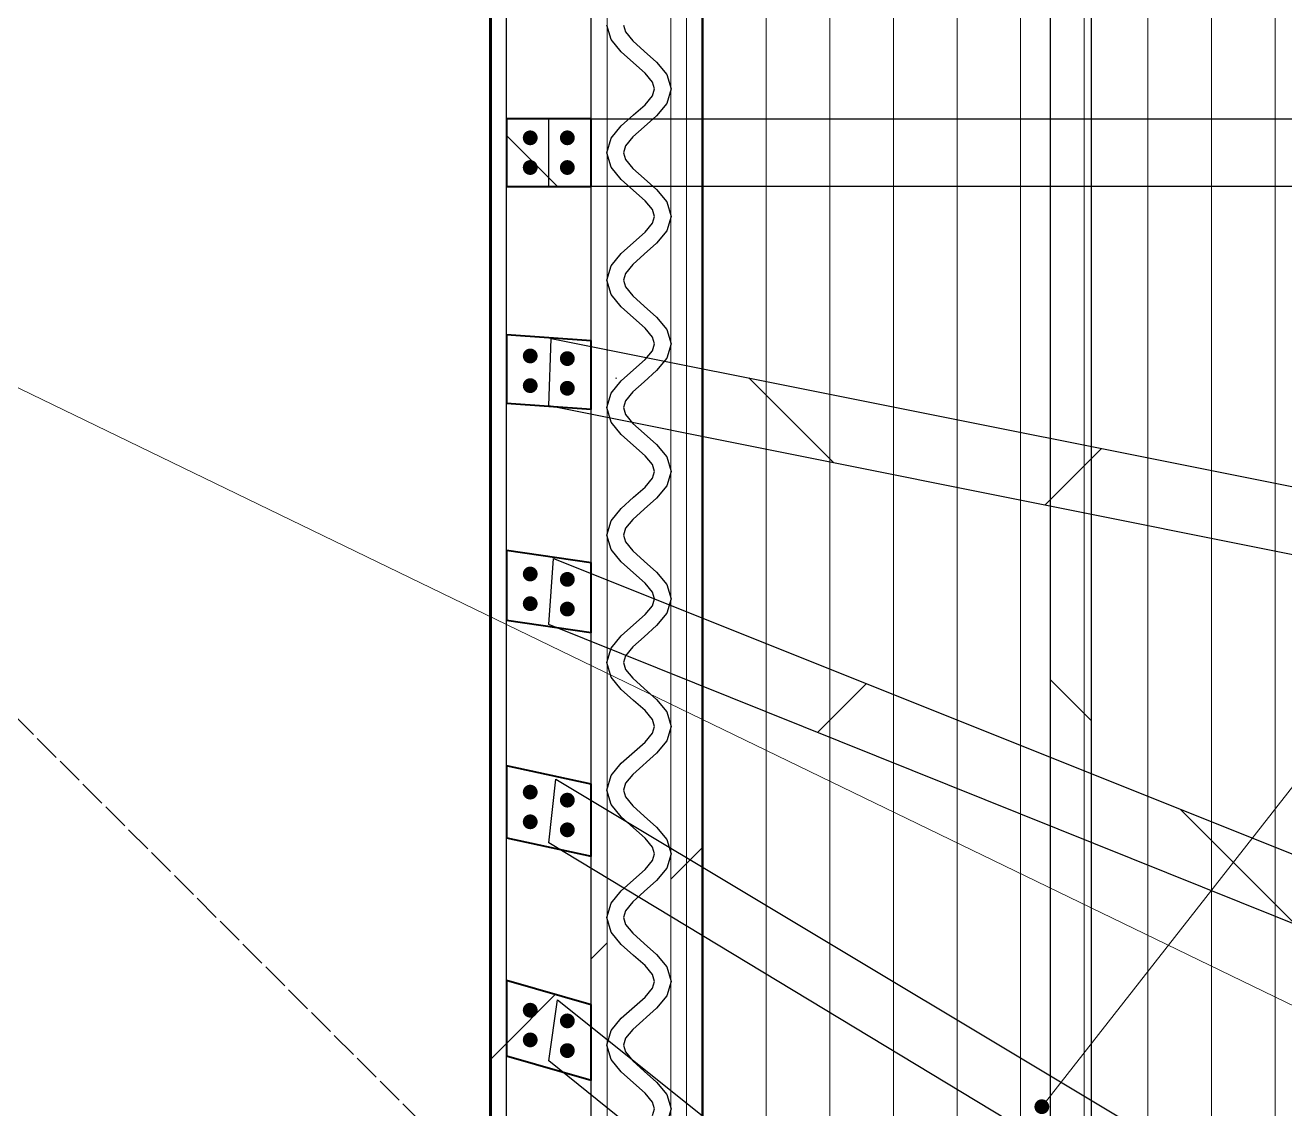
# Model space of a CAD drawing. Header units: millimetres. Extents: x 0 to 157872, y -2 to 14466.
# Drawn here: x 94720 to 97690, y 4478 to 7034 of the extents above; entities that cross this region are included whole.
import ezdxf

# ---------------------------------------------------------------- set-up
doc = ezdxf.new("R2010")
doc.units = ezdxf.units.MM
doc.linetypes.add('DASHED', pattern=[1.524, 1.27, -0.254])
for name, color, linetype, lineweight in [('ANNOTATION', 4, 'CONTINUOUS', 18), ('HATCH-CAST', 7, 'CONTINUOUS', 9), ('HATCH-INSULATION', 7, 'Continuous', 9), ('HATCH-PRINTED', 7, 'CONTINUOUS', 9), ('HIDDEN-AXIS', 8, 'DASHED', 18), ('LINES', 7, 'CONTINUOUS', 25), ('OUTLINE-CUT', 7, 'CONTINUOUS', 50), ('OUTLINE-FINE', 7, 'CONTINUOUS', 25), ('PRINTED-BEAD', 7, 'CONTINUOUS', 25)]:
    doc.layers.add(name, color=color, linetype=linetype, lineweight=lineweight)
pattern_1 = [(45, (0, 0), (-1425.35, 1425.35), []), (135, (0, 0), (-1425.35, -1425.35), [])]
pattern_2 = [(45, (0, 0), (-1425.35, 1425.35), [])]
pattern_3 = [(0, (0, 0), (442.913, 885.827), [0, -885.827])]

msp = doc.modelspace()

# ---------------------------------------------------------------- hatches: boundary and pattern name
at = {"layer": 'ANNOTATION', "ltscale": 50}
h = msp.add_hatch(color=7, dxfattribs=at)
h.dxf.hatch_style = 1
edge = h.paths.add_edge_path()
edge.add_arc((97116.9, 4483.1), 17.5, 0, 360)
at = {"layer": 'HATCH-CAST', "ltscale": 50}
h = msp.add_hatch(dxfattribs=at)
h.set_pattern_fill('ANSI37', scale=25.19685)
h.set_pattern_definition(pattern_1)
h.paths.add_polyline_path([(88229.4, 1595.6), (88229.4, 11870.6), (98504.4, 11870.6), (98504.4, 1595.6)])
h.paths.add_polyline_path([(88454.4, 11552.3), (88454.4, 10663.1), (88433.6, 10591), (88454.4, 10574.4), (88454.4, 9680.6), (88438.1, 9605.3), (88454.4, 9595.6), (88454.4, 8698.1), (88443.2, 8620.3), (88454.4, 8615.8), (88454.4, 7715.6), (88448.7, 7636.2), (88454.4, 7635), (88454.4, 6813.1), (88454.4, 6653.1), (88454.4, 5831.2), (88448.7, 5830), (88454.4, 5750.6), (88454.4, 4850.4), (88443.2, 4845.9), (88454.4, 4768.1), (88454.4, 3870.6), (88438.1, 3860.9), (88454.4, 3785.6), (88454.4, 2891.8), (88433.6, 2875.2), (88454.4, 2803.1), (88454.4, 1913.9), (88429.7, 1889.2), (88429.8, 1888.8), (88385.8, 1845.3), (88454.4, 1820.6), (88479.1, 1752), (88522.6, 1796), (88523, 1795.9), (88547.7, 1820.6), (89436.9, 1820.6), (89509, 1799.8), (89525.6, 1820.6), (90419.4, 1820.6), (90494.7, 1804.3), (90504.4, 1820.6), (91401.9, 1820.6), (91479.7, 1809.4), (91484.2, 1820.6), (92384.4, 1820.6), (92463.8, 1814.9), (92465, 1820.6), (93286.9, 1820.6), (93446.9, 1820.6), (94268.8, 1820.6), (94270, 1814.9), (94349.4, 1820.6), (95249.6, 1820.6), (95254.1, 1809.4), (95331.9, 1820.6), (96229.4, 1820.6), (96239.1, 1804.3), (96314.4, 1820.6), (97208.2, 1820.6), (97224.8, 1799.8), (97296.9, 1820.6), (98186.1, 1820.6), (98210.8, 1795.9), (98211.1, 1796), (98254.7, 1752), (98279.4, 1820.6), (98348, 1845.3), (98304, 1888.8), (98304.1, 1889.2), (98279.4, 1913.9), (98279.4, 2803.1), (98300.2, 2875.2), (98279.4, 2891.8), (98279.4, 3785.6), (98295.6, 3860.9), (98279.4, 3870.6), (98279.4, 4768.1), (98290.6, 4845.9), (98279.4, 4850.4), (98279.4, 5750.6), (98285.1, 5830), (98279.4, 5831.2), (98279.4, 6653.1), (98279.4, 6813.1), (98279.4, 7635), (98285.1, 7636.2), (98279.4, 7715.6), (98279.4, 8615.8), (98290.6, 8620.3), (98279.4, 8698.1), (98279.4, 9595.6), (98295.6, 9605.3), (98279.4, 9680.6), (98279.4, 10574.4), (98300.2, 10591), (98279.4, 10663.1), (98279.4, 11552.3), (98304.1, 11577), (98304, 11577.3), (98348, 11620.9), (98279.4, 11645.6), (98254.7, 11714.2), (98211.1, 11670.2), (98210.8, 11670.3), (98186.1, 11645.6), (97296.9, 11645.6), (97224.8, 11666.4), (97208.2, 11645.6), (96314.4, 11645.6), (96239.1, 11661.9), (96229.4, 11645.6), (95331.9, 11645.6), (95254.1, 11656.8), (95249.6, 11645.6), (94349.4, 11645.6), (94270, 11651.3), (94268.8, 11645.6), (93446.9, 11645.6), (93286.9, 11645.6), (92465, 11645.6), (92463.8, 11651.3), (92384.4, 11645.6), (91484.2, 11645.6), (91479.7, 11656.8), (91401.9, 11645.6), (90504.4, 11645.6), (90494.7, 11661.9), (90419.4, 11645.6), (89525.6, 11645.6), (89509, 11666.4), (89436.9, 11645.6), (88547.7, 11645.6), (88523, 11670.3), (88522.6, 11670.2), (88479.1, 11714.2), (88454.4, 11645.6), (88385.8, 11620.9), (88429.8, 11577.3), (88429.7, 11577)])
h = msp.add_hatch(dxfattribs=at)
h.set_pattern_fill('ANSI37', scale=25.19685)
h.set_pattern_definition(pattern_1)
h.paths.add_polyline_path([(97137.6, 6813.1), (97137.6, 7406.7), (97233.6, 7425.9), (97233.6, 6813.1)])
h = msp.add_hatch(dxfattribs=at)
h.set_pattern_fill('ANSI37', scale=25.19685)
h.set_pattern_definition(pattern_1)
h.paths.add_polyline_path([(96054.4, 6813.1), (96054.4, 6653.1), (95854.4, 6653.1), (95854.4, 6813.1)])
h = msp.add_hatch(dxfattribs=at)
h.set_pattern_fill('ANSI37', scale=25.19685)
h.set_pattern_definition(pattern_1)
h.paths.add_polyline_path([(98279.4, 6653.1), (96316.9, 6653.1), (96316.9, 6813.1), (98279.4, 6813.1)])
h = msp.add_hatch(dxfattribs=at)
h.set_pattern_fill('ANSI37', scale=25.19685)
h.set_pattern_definition(pattern_1)
h.paths.add_polyline_path([(97137.6, 6059.5), (97137.6, 6653.1), (97233.6, 6653.1), (97233.6, 6040.3)])
h = msp.add_hatch(dxfattribs=at)
h.set_pattern_fill('ANSI37', scale=25.19685)
h.set_pattern_definition(pattern_1)
h.paths.add_polyline_path([(96054.4, 6127.8), (95854.4, 6142.2), (95854.4, 6303.4), (96054.4, 6289)])
h = msp.add_hatch(dxfattribs=at)
h.set_pattern_fill('ANSI37', scale=25.19685)
h.set_pattern_definition(pattern_1)
h.paths.add_polyline_path([(98273.7, 5671.2), (96316.9, 6063.5), (96316.9, 6223.7), (98285.1, 5830)])
h = msp.add_hatch(dxfattribs=at)
h.set_pattern_fill('ANSI37', scale=25.19685)
h.set_pattern_definition(pattern_1)
h.paths.add_polyline_path([(97137.6, 5307.1), (97137.6, 5898.9), (97233.6, 5879.7), (97233.6, 5268.7)])
h = msp.add_hatch(dxfattribs=at)
h.set_pattern_fill('ANSI37', scale=25.19685)
h.set_pattern_definition(pattern_1)
h.paths.add_polyline_path([(95854.4, 5630.2), (95854.4, 5794.8), (96054.4, 5766), (96054.4, 5601.4)])
h = msp.add_hatch(dxfattribs=at)
h.set_pattern_fill('ANSI37', scale=25.19685)
h.set_pattern_definition(pattern_1)
h.paths.add_polyline_path([(98268.2, 4690.3), (96316.9, 5474.6), (96316.9, 5635.4), (98290.6, 4845.9)])
h = msp.add_hatch(dxfattribs=at)
h.set_pattern_fill('ANSI37', scale=25.19685)
h.set_pattern_definition(pattern_1)
h.paths.add_polyline_path([(95854.4, 5287.2), (96054.4, 5244), (96054.4, 5074), (95854.4, 5117.2)])
h = msp.add_hatch(dxfattribs=at)
h.set_pattern_fill('ANSI37', scale=25.19685)
h.set_pattern_definition(pattern_1)
h.paths.add_polyline_path([(97137.6, 4555.7), (97137.6, 5144.7), (97233.6, 5106.1), (97233.6, 4498.1)])
h = msp.add_hatch(dxfattribs=at)
h.set_pattern_fill('ANSI37', scale=25.19685)
h.set_pattern_definition(pattern_1)
h.paths.add_polyline_path([(98263.1, 3710.3), (96316.9, 4886.3), (96316.9, 5048.1), (98295.6, 3860.9)])
h = msp.add_hatch(dxfattribs=at)
h.set_pattern_fill('ANSI37', scale=25.19685)
h.set_pattern_definition(pattern_1)
h.paths.add_polyline_path([(96054.4, 4723), (96054.4, 4545.6), (95854.4, 4603.2), (95854.4, 4780.6)])
at = {"layer": 'HATCH-INSULATION', "ltscale": 50}
h = msp.add_hatch(dxfattribs=at)
h.set_pattern_fill('DOTS', scale=23.622047)
h.set_pattern_definition(pattern_3)
h.paths.add_polyline_path([(96232.5, 6917.5), (96208.6, 6946.6), (96179.4, 6972.6), (96152.3, 6996.7), (96135, 7017.7), (96130.2, 7033.8), (96135, 7049.8), (96152.3, 7070.8), (96179.4, 7094.9), (96208.6, 7120.9), (96232.5, 7150), (96241.9, 7181.3), (96241.9, 6886.2)])
h = msp.add_hatch(dxfattribs=at)
h.set_pattern_fill('DOTS', scale=23.622047)
h.set_pattern_definition(pattern_3)
h.paths.add_polyline_path([(96101.3, 6999.7), (96125.2, 6970.6), (96154.4, 6944.6), (96181.5, 6920.5), (96198.7, 6899.5), (96203.6, 6883.4), (96198.7, 6867.4), (96181.5, 6846.3), (96154.4, 6822.3), (96125.2, 6796.2), (96101.3, 6767.1), (96091.9, 6735.9), (96091.9, 7031)])
h = msp.add_hatch(dxfattribs=at)
h.set_pattern_fill('DOTS', scale=23.622047)
h.set_pattern_definition(pattern_3)
h.paths.add_polyline_path([(96232.5, 6616.8), (96208.6, 6645.9), (96179.4, 6671.9), (96152.3, 6696), (96135, 6717), (96130.2, 6733.1), (96135, 6749.1), (96152.3, 6770.2), (96179.4, 6794.3), (96208.6, 6820.3), (96232.5, 6849.4), (96241.9, 6880.7), (96241.9, 6585.5)])
h = msp.add_hatch(dxfattribs=at)
h.set_pattern_fill('DOTS', scale=23.622047)
h.set_pattern_definition(pattern_3)
h.paths.add_polyline_path([(96101.3, 6699), (96125.2, 6670), (96154.4, 6643.9), (96181.5, 6619.8), (96198.7, 6598.8), (96203.6, 6582.8), (96198.7, 6566.7), (96181.5, 6545.7), (96154.4, 6521.6), (96125.2, 6495.6), (96101.3, 6466.5), (96091.9, 6435.2), (96091.9, 6730.3)])
h = msp.add_hatch(dxfattribs=at)
h.set_pattern_fill('DOTS', scale=23.622047)
h.set_pattern_definition(pattern_3)
h.paths.add_polyline_path([(96232.5, 6316.2), (96208.6, 6345.2), (96179.4, 6371.3), (96152.3, 6395.4), (96135, 6416.4), (96130.2, 6432.4), (96135, 6448.5), (96152.3, 6469.5), (96179.4, 6493.6), (96208.6, 6519.6), (96232.5, 6548.7), (96241.9, 6580), (96241.9, 6284.9)])
h = msp.add_hatch(dxfattribs=at)
h.set_pattern_fill('DOTS', scale=23.622047)
h.set_pattern_definition(pattern_3)
h.paths.add_polyline_path([(96101.3, 6398.4), (96125.2, 6369.3), (96154.4, 6343.3), (96181.5, 6319.2), (96198.7, 6298.2), (96203.6, 6282.1), (96198.7, 6266.1), (96181.5, 6245), (96154.4, 6220.9), (96125.2, 6194.9), (96101.3, 6165.8), (96091.9, 6134.5), (96091.9, 6429.7)])
h = msp.add_hatch(dxfattribs=at)
h.set_pattern_fill('DOTS', scale=23.622047)
h.set_pattern_definition(pattern_3)
h.paths.add_polyline_path([(96232.5, 6015.5), (96208.6, 6044.6), (96179.4, 6070.6), (96152.3, 6094.7), (96135, 6115.7), (96130.2, 6131.8), (96135, 6147.8), (96152.3, 6168.9), (96179.4, 6192.9), (96208.6, 6219), (96232.5, 6248.1), (96241.9, 6279.3), (96241.9, 5984.2)])
h = msp.add_hatch(dxfattribs=at)
h.set_pattern_fill('DOTS', scale=23.622047)
h.set_pattern_definition(pattern_3)
h.paths.add_polyline_path([(96101.3, 6097.7), (96125.2, 6068.6), (96154.4, 6042.6), (96181.5, 6018.5), (96198.7, 5997.5), (96203.6, 5981.4), (96198.7, 5965.4), (96181.5, 5944.4), (96154.4, 5920.3), (96125.2, 5894.3), (96101.3, 5865.2), (96091.9, 5833.9), (96091.9, 6129)])
h = msp.add_hatch(dxfattribs=at)
h.set_pattern_fill('DOTS', scale=23.622047)
h.set_pattern_definition(pattern_3)
h.paths.add_polyline_path([(96232.5, 5714.8), (96208.6, 5743.9), (96179.4, 5770), (96152.3, 5794), (96135, 5815.1), (96130.2, 5831.1), (96135, 5847.2), (96152.3, 5868.2), (96179.4, 5892.3), (96208.6, 5918.3), (96232.5, 5947.4), (96241.9, 5978.7), (96241.9, 5683.5)])
h = msp.add_hatch(dxfattribs=at)
h.set_pattern_fill('DOTS', scale=23.622047)
h.set_pattern_definition(pattern_3)
h.paths.add_polyline_path([(96101.3, 5797.1), (96125.2, 5768), (96154.4, 5742), (96181.5, 5717.9), (96198.7, 5696.8), (96203.6, 5680.8), (96198.7, 5664.7), (96181.5, 5643.7), (96154.4, 5619.6), (96125.2, 5593.6), (96101.3, 5564.5), (96091.9, 5533.2), (96091.9, 5828.4)])
h = msp.add_hatch(dxfattribs=at)
h.set_pattern_fill('DOTS', scale=23.622047)
h.set_pattern_definition(pattern_3)
h.paths.add_polyline_path([(96232.5, 5414.2), (96208.6, 5443.3), (96179.4, 5469.3), (96152.3, 5493.4), (96135, 5514.4), (96130.2, 5530.5), (96135, 5546.5), (96152.3, 5567.5), (96179.4, 5591.6), (96208.6, 5617.7), (96232.5, 5646.7), (96241.9, 5678), (96241.9, 5382.9)])
h = msp.add_hatch(dxfattribs=at)
h.set_pattern_fill('DOTS', scale=23.622047)
h.set_pattern_definition(pattern_3)
h.paths.add_polyline_path([(96181.5, 5417.2), (96198.7, 5396.2), (96203.6, 5380.1), (96198.7, 5364.1), (96181.5, 5343.1), (96125.2, 5292.9), (96101.3, 5263.9), (96091.9, 5232.6), (96091.9, 5527.7), (96101.3, 5496.4), (96125.2, 5467.3), (96154.4, 5441.3)])
h = msp.add_hatch(dxfattribs=at)
h.set_pattern_fill('DOTS', scale=23.622047)
h.set_pattern_definition(pattern_3)
h.paths.add_polyline_path([(96152.3, 5192.7), (96135, 5213.7), (96130.2, 5229.8), (96135, 5245.9), (96152.3, 5266.9), (96208.6, 5317), (96232.5, 5346.1), (96241.9, 5377.4), (96241.9, 5082.2), (96232.5, 5113.5), (96208.6, 5142.6), (96179.4, 5168.6)])
h = msp.add_hatch(dxfattribs=at)
h.set_pattern_fill('DOTS', scale=23.622047)
h.set_pattern_definition(pattern_3)
h.paths.add_polyline_path([(96101.3, 5195.7), (96125.2, 5166.7), (96154.4, 5140.6), (96181.5, 5116.6), (96198.7, 5095.5), (96203.6, 5079.5), (96198.7, 5063.4), (96181.5, 5042.4), (96154.4, 5018.3), (96125.2, 4992.3), (96101.3, 4963.2), (96091.9, 4931.9), (96091.9, 5227)])
h = msp.add_hatch(dxfattribs=at)
h.set_pattern_fill('DOTS', scale=23.622047)
h.set_pattern_definition(pattern_3)
h.paths.add_polyline_path([(96232.5, 4812.9), (96208.6, 4842), (96179.4, 4868), (96152.3, 4892.1), (96135, 4913.1), (96130.2, 4929.1), (96135, 4945.2), (96152.3, 4966.2), (96179.4, 4990.3), (96208.6, 5016.3), (96232.5, 5045.4), (96241.9, 5076.7), (96241.9, 4781.6)])
h = msp.add_hatch(dxfattribs=at)
h.set_pattern_fill('DOTS', scale=23.622047)
h.set_pattern_definition(pattern_3)
h.paths.add_polyline_path([(96181.5, 4815.9), (96198.7, 4794.9), (96203.6, 4778.8), (96198.7, 4762.8), (96181.5, 4741.7), (96125.2, 4691.6), (96101.3, 4662.5), (96091.9, 4631.2), (96091.9, 4926.4), (96101.3, 4895.1), (96125.2, 4866), (96154.4, 4840)])
h = msp.add_hatch(dxfattribs=at)
h.set_pattern_fill('DOTS', scale=23.622047)
h.set_pattern_definition(pattern_3)
h.paths.add_polyline_path([(96152.3, 4591.4), (96135, 4612.4), (96130.2, 4628.5), (96135, 4644.5), (96152.3, 4665.6), (96208.6, 4715.7), (96232.5, 4744.8), (96241.9, 4776.1), (96241.9, 4480.9), (96232.5, 4512.2), (96208.6, 4541.3), (96179.4, 4567.3)])
h = msp.add_hatch(dxfattribs=at)
h.set_pattern_fill('DOTS', scale=23.622047)
h.set_pattern_definition(pattern_3)
h.paths.add_polyline_path([(96101.3, 4594.4), (96125.2, 4565.3), (96154.4, 4539.3), (96181.5, 4515.2), (96198.7, 4494.2), (96203.6, 4478.2), (96198.7, 4462.1), (96181.5, 4441.1), (96154.4, 4417), (96125.2, 4391), (96101.3, 4361.9), (96091.9, 4330.6), (96091.9, 4625.7)])
at = {"layer": 'HATCH-PRINTED', "ltscale": 50}
h = msp.add_hatch(dxfattribs=at)
h.set_pattern_fill('ANSI31', scale=25.19685)
h.set_pattern_definition(pattern_2)
h.paths.add_polyline_path([(96316.9, 9683.1), (96316.9, 3783.1), (90416.9, 3783.1), (90416.9, 9683.1)])
h.paths.add_polyline_path([(96242.7, 8086.1), (96241.9, 8088.8), (96241.9, 8384), (96242.7, 8386.7), (96241.9, 8389.5), (96241.9, 8684.6), (96242.7, 8687.4), (96241.9, 8690.1), (96241.9, 8985.3), (96242.7, 8988), (96241.9, 8990.8), (96241.9, 9285.9), (96242.7, 9288.7), (96241.9, 9291.4), (96241.9, 9586.6), (96251.1, 9617.3), (96220.4, 9608.1), (95925.2, 9608.1), (95922.5, 9608.9), (95919.7, 9608.1), (95624.6, 9608.1), (95621.8, 9608.9), (95619.1, 9608.1), (95323.9, 9608.1), (95321.2, 9608.9), (95318.4, 9608.1), (95023.3, 9608.1), (95020.5, 9608.9), (95017.7, 9608.1), (94722.6, 9608.1), (94719.9, 9608.9), (94717.1, 9608.1), (94422, 9608.1), (94419.2, 9608.9), (94416.4, 9608.1), (94121.3, 9608.1), (94118.5, 9608.9), (94115.8, 9608.1), (93820.6, 9608.1), (93817.9, 9608.9), (93815.1, 9608.1), (93520, 9608.1), (93517.2, 9608.9), (93514.5, 9608.1), (93219.3, 9608.1), (93216.6, 9608.9), (93213.8, 9608.1), (92918.7, 9608.1), (92915.9, 9608.9), (92913.1, 9608.1), (92618, 9608.1), (92615.2, 9608.9), (92612.5, 9608.1), (92317.3, 9608.1), (92314.6, 9608.9), (92311.8, 9608.1), (92016.7, 9608.1), (92013.9, 9608.9), (92011.2, 9608.1), (91716, 9608.1), (91713.3, 9608.9), (91710.5, 9608.1), (91415.4, 9608.1), (91412.6, 9608.9), (91409.9, 9608.1), (91114.7, 9608.1), (91112, 9608.9), (91109.2, 9608.1), (90814.1, 9608.1), (90811.3, 9608.9), (90808.5, 9608.1), (90513.4, 9608.1), (90482.6, 9617.3), (90491.9, 9586.6), (90491.9, 9291.4), (90491.1, 9288.7), (90491.9, 9285.9), (90491.9, 8990.8), (90491.1, 8988), (90491.9, 8985.3), (90491.9, 8690.1), (90491.1, 8687.4), (90491.9, 8684.6), (90491.9, 8389.5), (90491.1, 8386.7), (90491.9, 8384), (90491.9, 8088.8), (90491.1, 8086.1), (90491.9, 8083.3), (90491.9, 7788.2), (90491.1, 7785.4), (90491.9, 7782.6), (90491.9, 7487.5), (90491.1, 7484.7), (90491.9, 7482), (90491.9, 7186.8), (90491.1, 7184.1), (90491.9, 7181.3), (90491.9, 6886.2), (90491.1, 6883.4), (90491.9, 6880.7), (90491.9, 6585.5), (90491.1, 6582.8), (90491.9, 6580), (90491.9, 6284.9), (90491.1, 6282.1), (90491.9, 6279.3), (90491.9, 5984.2), (90491.1, 5981.4), (90491.9, 5978.7), (90491.9, 5683.5), (90491.1, 5680.8), (90491.9, 5678), (90491.9, 5382.9), (90491.1, 5380.1), (90491.9, 5377.4), (90491.9, 5082.2), (90491.1, 5079.5), (90491.9, 5076.7), (90491.9, 4781.6), (90491.1, 4778.8), (90491.9, 4776.1), (90491.9, 4480.9), (90491.1, 4478.2), (90491.9, 4475.4), (90491.9, 4180.3), (90491.1, 4177.5), (90491.9, 4174.7), (90491.9, 3879.6), (90482.6, 3848.8), (90513.4, 3858.1), (90808.5, 3858.1), (90811.3, 3857.3), (90814.1, 3858.1), (91109.2, 3858.1), (91112, 3857.3), (91114.7, 3858.1), (91409.9, 3858.1), (91412.6, 3857.3), (91415.4, 3858.1), (91710.5, 3858.1), (91713.3, 3857.3), (91716, 3858.1), (92011.2, 3858.1), (92013.9, 3857.3), (92016.7, 3858.1), (92311.8, 3858.1), (92314.6, 3857.3), (92317.3, 3858.1), (92612.5, 3858.1), (92615.2, 3857.3), (92618, 3858.1), (92913.1, 3858.1), (92915.9, 3857.3), (92918.7, 3858.1), (93213.8, 3858.1), (93216.6, 3857.3), (93219.3, 3858.1), (93514.5, 3858.1), (93517.2, 3857.3), (93520, 3858.1), (93815.1, 3858.1), (93817.9, 3857.3), (93820.6, 3858.1), (94115.8, 3858.1), (94118.5, 3857.3), (94121.3, 3858.1), (94416.4, 3858.1), (94419.2, 3857.3), (94422, 3858.1), (94717.1, 3858.1), (94719.9, 3857.3), (94722.6, 3858.1), (95017.7, 3858.1), (95020.5, 3857.3), (95023.3, 3858.1), (95318.4, 3858.1), (95321.2, 3857.3), (95323.9, 3858.1), (95619.1, 3858.1), (95621.8, 3857.3), (95624.6, 3858.1), (95919.7, 3858.1), (95922.5, 3857.3), (95925.2, 3858.1), (96220.4, 3858.1), (96251.1, 3848.8), (96241.9, 3879.6), (96241.9, 4174.7), (96242.7, 4177.5), (96241.9, 4180.3), (96241.9, 4475.4), (96242.7, 4478.2), (96241.9, 4480.9), (96241.9, 4776.1), (96242.7, 4778.8), (96241.9, 4781.6), (96241.9, 5076.7), (96242.7, 5079.5), (96241.9, 5082.2), (96241.9, 5377.4), (96242.7, 5380.1), (96241.9, 5382.9), (96241.9, 5678), (96242.7, 5680.8), (96241.9, 5683.5), (96241.9, 5978.7), (96242.7, 5981.4), (96241.9, 5984.2), (96241.9, 6279.3), (96242.7, 6282.1), (96241.9, 6284.9), (96241.9, 6580), (96242.7, 6582.8), (96241.9, 6585.5), (96241.9, 6880.7), (96242.7, 6883.4), (96241.9, 6886.2), (96241.9, 7181.3), (96242.7, 7184.1), (96241.9, 7186.8), (96241.9, 7482), (96242.7, 7484.7), (96241.9, 7487.5), (96241.9, 7782.6), (96242.7, 7785.4), (96241.9, 7788.2), (96241.9, 8083.3)])
h = msp.add_hatch(dxfattribs=at)
h.set_pattern_fill('ANSI31', scale=25.19685)
h.set_pattern_definition(pattern_2)
h.paths.add_polyline_path([(92164.3, 4008.9), (92161.5, 4008.1), (91866.4, 4008.1), (91863.6, 4008.9), (91860.8, 4008.1), (91565.7, 4008.1), (91562.9, 4008.9), (91560.2, 4008.1), (91265, 4008.1), (91262.3, 4008.9), (91259.5, 4008.1), (90964.4, 4008.1), (90961.6, 4008.9), (90958.9, 4008.1), (90663.7, 4008.1), (90661, 4008.9), (90658.2, 4008.1), (90641.9, 4008.1), (90641.9, 4024.4), (90642.7, 4027.2), (90641.9, 4029.9), (90641.9, 4325.1), (90642.7, 4327.8), (90641.9, 4330.6), (90641.9, 4625.7), (90642.7, 4628.5), (90641.9, 4631.2), (90641.9, 4926.4), (90642.7, 4929.1), (90641.9, 4931.9), (90641.9, 5227), (90642.7, 5229.8), (90641.9, 5232.6), (90641.9, 5527.7), (90642.7, 5530.5), (90641.9, 5533.2), (90641.9, 5828.4), (90642.7, 5831.1), (90641.9, 5833.9), (90641.9, 6129), (90642.7, 6131.8), (90641.9, 6134.5), (90641.9, 6429.7), (90642.7, 6432.4), (90641.9, 6435.2), (90641.9, 6730.3), (90642.7, 6733.1), (90641.9, 6735.9), (90641.9, 7031), (90642.7, 7033.8), (90641.9, 7036.5), (90641.9, 7331.7), (90642.7, 7334.4), (90641.9, 7337.2), (90641.9, 7632.3), (90642.7, 7635.1), (90641.9, 7637.8), (90641.9, 7933), (90642.7, 7935.7), (90641.9, 7938.5), (90641.9, 8233.6), (90642.7, 8236.4), (90641.9, 8239.1), (90641.9, 8534.3), (90642.7, 8537), (90641.9, 8539.8), (90641.9, 8834.9), (90642.7, 8837.7), (90641.9, 8840.5), (90641.9, 9135.6), (90642.7, 9138.4), (90641.9, 9141.1), (90641.9, 9436.3), (90642.7, 9439), (90641.9, 9441.8), (90641.9, 9458.1), (90658.2, 9458.1), (90661, 9457.3), (90663.7, 9458.1), (90958.9, 9458.1), (90961.6, 9457.3), (90964.4, 9458.1), (91259.5, 9458.1), (91262.3, 9457.3), (91265, 9458.1), (91560.2, 9458.1), (91562.9, 9457.3), (91565.7, 9458.1), (91860.8, 9458.1), (91863.6, 9457.3), (91866.4, 9458.1), (92161.5, 9458.1), (92164.3, 9457.3), (92167, 9458.1), (92462.2, 9458.1), (92464.9, 9457.3), (92467.7, 9458.1), (92762.8, 9458.1), (92765.6, 9457.3), (92768.3, 9458.1), (93063.5, 9458.1), (93066.2, 9457.3), (93069, 9458.1), (93364.1, 9458.1), (93366.9, 9457.3), (93369.6, 9458.1), (93664.8, 9458.1), (93667.5, 9457.3), (93670.3, 9458.1), (93965.4, 9458.1), (93968.2, 9457.3), (93971, 9458.1), (94266.1, 9458.1), (94268.9, 9457.3), (94271.6, 9458.1), (94566.8, 9458.1), (94569.5, 9457.3), (94572.3, 9458.1), (94867.4, 9458.1), (94870.2, 9457.3), (94872.9, 9458.1), (95168.1, 9458.1), (95170.8, 9457.3), (95173.6, 9458.1), (95468.7, 9458.1), (95471.5, 9457.3), (95474.3, 9458.1), (95769.4, 9458.1), (95772.2, 9457.3), (95774.9, 9458.1), (96070.1, 9458.1), (96072.8, 9457.3), (96075.6, 9458.1), (96091.9, 9458.1), (96091.9, 9441.8), (96091.1, 9439), (96091.9, 9436.3), (96091.9, 9141.1), (96091.1, 9138.4), (96091.9, 9135.6), (96091.9, 8840.5), (96091.1, 8837.7), (96091.9, 8834.9), (96091.9, 8539.8), (96091.1, 8537), (96091.9, 8534.3), (96091.9, 8239.1), (96091.1, 8236.4), (96091.9, 8233.6), (96091.9, 7938.5), (96091.1, 7935.7), (96091.9, 7933), (96091.9, 7637.8), (96091.1, 7635.1), (96091.9, 7632.3), (96091.9, 7337.2), (96091.1, 7334.4), (96091.9, 7331.7), (96091.9, 7036.5), (96091.1, 7033.8), (96091.9, 7031), (96091.9, 6735.9), (96091.1, 6733.1), (96091.9, 6730.3), (96091.9, 6435.2), (96091.1, 6432.4), (96091.9, 6429.7), (96091.9, 6134.5), (96091.1, 6131.8), (96091.9, 6129), (96091.9, 5833.9), (96091.1, 5831.1), (96091.9, 5828.4), (96091.9, 5533.2), (96091.1, 5530.5), (96091.9, 5527.7), (96091.9, 5232.6), (96091.1, 5229.8), (96091.9, 5227), (96091.9, 4931.9), (96091.1, 4929.1), (96091.9, 4926.4), (96091.9, 4631.2), (96091.1, 4628.5), (96091.9, 4625.7), (96091.9, 4330.6), (96091.1, 4327.8), (96091.9, 4325.1), (96091.9, 4029.9), (96091.1, 4027.2), (96091.9, 4024.4), (96091.9, 4008.1), (96075.6, 4008.1), (96072.8, 4008.9), (96070.1, 4008.1), (95774.9, 4008.1), (95772.2, 4008.9), (95769.4, 4008.1), (95474.3, 4008.1), (95471.5, 4008.9), (95468.7, 4008.1), (95173.6, 4008.1), (95170.8, 4008.9), (95168.1, 4008.1), (94872.9, 4008.1), (94870.2, 4008.9), (94867.4, 4008.1), (94572.3, 4008.1), (94569.5, 4008.9), (94566.8, 4008.1), (94271.6, 4008.1), (94268.9, 4008.9), (94266.1, 4008.1), (93971, 4008.1), (93968.2, 4008.9), (93965.4, 4008.1), (93670.3, 4008.1), (93667.5, 4008.9), (93664.8, 4008.1), (93369.6, 4008.1), (93366.9, 4008.9), (93364.1, 4008.1), (93069, 4008.1), (93066.2, 4008.9), (93063.5, 4008.1), (92768.3, 4008.1), (92765.6, 4008.9), (92762.8, 4008.1), (92467.7, 4008.1), (92464.9, 4008.9), (92462.2, 4008.1), (92167, 4008.1)])
h.paths.add_polyline_path([(95377, 9420.6), (95026, 9420.6), (94856, 9420.6), (94498.6, 9420.6), (94334, 9420.6), (93972.2, 9420.6), (93811, 9420.6), (93446.9, 9420.6), (93286.9, 9420.6), (92922.8, 9420.6), (92761.6, 9420.6), (92399.8, 9420.6), (92235.2, 9420.6), (91877.8, 9420.6), (91707.8, 9420.6), (91356.8, 9420.6), (91179.4, 9420.6), (90879.4, 9420.6), (90679.4, 9420.6), (90679.4, 9220.6), (90679.4, 8920.6), (90679.4, 8743.2), (90679.4, 8392.2), (90679.4, 8222.2), (90679.4, 7864.8), (90679.4, 7700.2), (90679.4, 7338.4), (90679.4, 7177.2), (90679.4, 6813.1), (90679.4, 6653.1), (90679.4, 6289), (90679.4, 6127.8), (90679.4, 5766), (90679.4, 5601.4), (90679.4, 5244), (90679.4, 5074), (90679.4, 4723), (90679.4, 4545.6), (90679.4, 4245.6), (90679.4, 4045.6), (90879.4, 4045.6), (91179.4, 4045.6), (91356.8, 4045.6), (91707.8, 4045.6), (91877.8, 4045.6), (92235.2, 4045.6), (92399.8, 4045.6), (92761.6, 4045.6), (92922.8, 4045.6), (93286.9, 4045.6), (93446.9, 4045.6), (93811, 4045.6), (93972.2, 4045.6), (94334, 4045.6), (94498.6, 4045.6), (94856, 4045.6), (95026, 4045.6), (95377, 4045.6), (95554.4, 4045.6), (95854.4, 4045.6), (96054.4, 4045.6), (96054.4, 4245.6), (96054.4, 4545.6), (96054.4, 4723), (96054.4, 5074), (96054.4, 5244), (96054.4, 5601.4), (96054.4, 5766), (96054.4, 6127.8), (96054.4, 6289), (96054.4, 6653.1), (96054.4, 6813.1), (96054.4, 7177.2), (96054.4, 7338.4), (96054.4, 7700.2), (96054.4, 7864.8), (96054.4, 8222.2), (96054.4, 8392.2), (96054.4, 8743.2), (96054.4, 8920.6), (96054.4, 9220.6), (96054.4, 9420.6), (95854.4, 9420.6), (95554.4, 9420.6)])
h = msp.add_hatch(dxfattribs=at)
h.set_pattern_fill('ANSI31', scale=25.19685)
h.set_pattern_definition(pattern_2)
h.paths.add_polyline_path([(92776, 9220.6), (92937.2, 9220.6), (93286.9, 9220.6), (93446.9, 9220.6), (93796.6, 9220.6), (93957.8, 9220.6), (94305.2, 9220.6), (94469.8, 9220.6), (94812.8, 9220.6), (94982.8, 9220.6), (95319.4, 9220.6), (95496.8, 9220.6), (95854.4, 9220.6), (95854.4, 8863), (95854.4, 8685.6), (95854.4, 8349), (95854.4, 8179), (95854.4, 7836), (95854.4, 7671.4), (95854.4, 7324), (95854.4, 7162.8), (95854.4, 6813.1), (95854.4, 6653.1), (95854.4, 6303.4), (95854.4, 6142.2), (95854.4, 5794.8), (95854.4, 5630.2), (95854.4, 5287.2), (95854.4, 5117.2), (95854.4, 4780.6), (95854.4, 4603.2), (95854.4, 4245.6), (95496.8, 4245.6), (95319.4, 4245.6), (94982.8, 4245.6), (94812.8, 4245.6), (94469.8, 4245.6), (94305.2, 4245.6), (93957.8, 4245.6), (93796.6, 4245.6), (93446.9, 4245.6), (93286.9, 4245.6), (92937.2, 4245.6), (92776, 4245.6), (92428.6, 4245.6), (92264, 4245.6), (91921, 4245.6), (91751, 4245.6), (91414.4, 4245.6), (91237, 4245.6), (90879.4, 4245.6), (90879.4, 4603.2), (90879.4, 4780.6), (90879.4, 5117.2), (90879.4, 5287.2), (90879.4, 5630.2), (90879.4, 5794.8), (90879.4, 6142.2), (90879.4, 6303.4), (90879.4, 6653.1), (90879.4, 6813.1), (90879.4, 7162.8), (90879.4, 7324), (90879.4, 7671.4), (90879.4, 7836), (90879.4, 8179), (90879.4, 8349), (90879.4, 8685.6), (90879.4, 8863), (90879.4, 9220.6), (91237, 9220.6), (91414.4, 9220.6), (91751, 9220.6), (91921, 9220.6), (92264, 9220.6), (92428.6, 9220.6)])
h.paths.add_polyline_path([(95816.9, 9183.1), (90916.9, 9183.1), (90916.9, 4283.1), (95816.9, 4283.1)])
at = {"layer": 'LINES', "ltscale": 50}
h = msp.add_hatch(color=7, dxfattribs=at)
h.dxf.hatch_style = 1
edge = h.paths.add_edge_path()
edge.add_arc((95910.6, 6768.1), 17.5, 0, 360)
h = msp.add_hatch(color=7, dxfattribs=at)
h.dxf.hatch_style = 1
edge = h.paths.add_edge_path()
edge.add_arc((95998.1, 6768.1), 17.5, 0, 360)
h = msp.add_hatch(color=7, dxfattribs=at)
h.dxf.hatch_style = 1
edge = h.paths.add_edge_path()
edge.add_arc((95910.6, 6698.1), 17.5, 0, 360)
h = msp.add_hatch(color=7, dxfattribs=at)
h.dxf.hatch_style = 1
edge = h.paths.add_edge_path()
edge.add_arc((95998.1, 6698.1), 17.5, 0, 360)
h = msp.add_hatch(color=7, dxfattribs=at)
h.dxf.hatch_style = 1
edge = h.paths.add_edge_path()
edge.add_arc((95910.6, 6253.7), 17.5, 0, 360)
h = msp.add_hatch(color=7, dxfattribs=at)
h.dxf.hatch_style = 1
edge = h.paths.add_edge_path()
edge.add_arc((95998.1, 6247.4), 17.5, 0, 360)
h = msp.add_hatch(color=7, dxfattribs=at)
h.dxf.hatch_style = 1
edge = h.paths.add_edge_path()
edge.add_arc((95910.6, 6183.7), 17.5, 0, 360)
h = msp.add_hatch(color=7, dxfattribs=at)
h.dxf.hatch_style = 1
edge = h.paths.add_edge_path()
edge.add_arc((95998.1, 6177.4), 17.5, 0, 360)
h = msp.add_hatch(color=7, dxfattribs=at)
h.dxf.hatch_style = 1
edge = h.paths.add_edge_path()
edge.add_arc((95910.6, 5739.4), 17.5, 0, 360)
h = msp.add_hatch(color=7, dxfattribs=at)
h.dxf.hatch_style = 1
edge = h.paths.add_edge_path()
edge.add_arc((95998.1, 5726.8), 17.5, 0, 360)
h = msp.add_hatch(color=7, dxfattribs=at)
h.dxf.hatch_style = 1
edge = h.paths.add_edge_path()
edge.add_arc((95910.6, 5669.4), 17.5, 0, 360)
h = msp.add_hatch(color=7, dxfattribs=at)
h.dxf.hatch_style = 1
edge = h.paths.add_edge_path()
edge.add_arc((95998.1, 5656.8), 17.5, 0, 360)
h = msp.add_hatch(color=7, dxfattribs=at)
h.dxf.hatch_style = 1
edge = h.paths.add_edge_path()
edge.add_arc((95910.6, 5225), 17.5, 0, 360)
h = msp.add_hatch(color=7, dxfattribs=at)
h.dxf.hatch_style = 1
edge = h.paths.add_edge_path()
edge.add_arc((95998.1, 5206.1), 17.5, 0, 360)
h = msp.add_hatch(color=7, dxfattribs=at)
h.dxf.hatch_style = 1
edge = h.paths.add_edge_path()
edge.add_arc((95910.6, 5155), 17.5, 0, 360)
h = msp.add_hatch(color=7, dxfattribs=at)
h.dxf.hatch_style = 1
edge = h.paths.add_edge_path()
edge.add_arc((95998.1, 5136.1), 17.5, 0, 360)
h = msp.add_hatch(color=7, dxfattribs=at)
h.dxf.hatch_style = 1
edge = h.paths.add_edge_path()
edge.add_arc((95910.6, 4710.7), 17.5, 0, 360)
h = msp.add_hatch(color=7, dxfattribs=at)
h.dxf.hatch_style = 1
edge = h.paths.add_edge_path()
edge.add_arc((95998.1, 4685.5), 17.5, 0, 360)
h = msp.add_hatch(color=7, dxfattribs=at)
h.dxf.hatch_style = 1
edge = h.paths.add_edge_path()
edge.add_arc((95910.6, 4640.7), 17.5, 0, 360)
h = msp.add_hatch(color=7, dxfattribs=at)
h.dxf.hatch_style = 1
edge = h.paths.add_edge_path()
edge.add_arc((95998.1, 4615.5), 17.5, 0, 360)

# ---------------------------------------------------------------- linework, layer by layer
at = {"layer": 'ANNOTATION', "lineweight": 20, "ltscale": 50}
for points in [[(100366.9, 8633.1), (97116.9, 4483.1)], [(100366.9, 3433.1), (93866.9, 6583.1)]]:
    msp.add_lwpolyline(points, dxfattribs=at)
at = {"layer": 'HIDDEN-AXIS', "linetype": 'DASHED', "lineweight": 20, "ltscale": 50}
msp.add_lwpolyline([(95816.9, 4283.1), (93866.9, 6233.1)], dxfattribs=at)
at = {"layer": 'OUTLINE-CUT', "lineweight": 50, "ltscale": 50}
msp.add_lwpolyline([(90416.9, 3783.1), (96316.9, 3783.1), (96316.9, 9683.1), (90416.9, 9683.1)], close=True, dxfattribs=at)
at = {"layer": 'OUTLINE-CUT', "lineweight": 60, "ltscale": 50}
msp.add_lwpolyline([(90916.9, 4283.1), (95816.9, 4283.1), (95816.9, 9183.1), (90916.9, 9183.1)], close=True, dxfattribs=at)
at = {"layer": 'OUTLINE-CUT', "lineweight": 40, "ltscale": 50}
for points in [[(95854.4, 6653.1), (96054.4, 6653.1), (96054.4, 6813.1), (95854.4, 6813.1)], [(95854.4, 6142.2), (96054.4, 6127.8), (96054.4, 6289), (95854.4, 6303.4)], [(95854.4, 5630.2), (96054.4, 5601.4), (96054.4, 5766), (95854.4, 5794.8)], [(95854.4, 5117.2), (96054.4, 5074), (96054.4, 5244), (95854.4, 5287.2)], [(95854.4, 4603.2), (96054.4, 4545.6), (96054.4, 4723), (95854.4, 4780.6)]]:
    msp.add_lwpolyline(points, close=True, dxfattribs=at)
at = {"layer": 'OUTLINE-FINE', "lineweight": 0, "ltscale": 50}
for points in [[(89066.9, 2433.1), (97666.9, 2433.1), (97666.9, 11033.1), (89066.9, 11033.1)], [(89216.9, 2583.1), (97516.9, 2583.1), (97516.9, 10883.1), (89216.9, 10883.1)], [(89366.9, 2733.1), (97366.9, 2733.1), (97366.9, 10733.1), (89366.9, 10733.1)], [(89516.9, 2883.1), (97216.9, 2883.1), (97216.9, 10583.1), (89516.9, 10583.1)], [(89666.9, 3033.1), (97066.9, 3033.1), (97066.9, 10433.1), (89666.9, 10433.1)], [(89816.9, 3183.1), (96916.9, 3183.1), (96916.9, 10283.1), (89816.9, 10283.1)], [(89966.9, 3333.1), (96766.9, 3333.1), (96766.9, 10133.1), (89966.9, 10133.1)], [(90116.9, 3483.1), (96616.9, 3483.1), (96616.9, 9983.1), (90116.9, 9983.1)], [(90266.9, 3633.1), (96466.9, 3633.1), (96466.9, 9833.1), (90266.9, 9833.1)]]:
    msp.add_lwpolyline(points, close=True, dxfattribs=at)
at = {"layer": 'OUTLINE-FINE', "lineweight": 30, "ltscale": 50}
for points in [[(89500.1, 2866.3), (97233.7, 2866.3), (97233.7, 10599.9), (89500.1, 10599.9)], [(89596.1, 2962.3), (97137.7, 2962.3), (97137.7, 10503.9), (89596.1, 10503.9)], [(98279.4, 6653.1), (95954.4, 6653.1), (95954.4, 6813.1), (98279.4, 6813.1)], [(98273.7, 5671.2), (95954.4, 6136.2), (95960.1, 6295), (98285.1, 5830)], [(98268.2, 4690.3), (95954.4, 5620.3), (95965.6, 5775.9), (98290.6, 4845.9)], [(98263.1, 3710.3), (95954.4, 5105.3), (95970.7, 5255.9), (98295.7, 3860.9)], [(98258.6, 2731), (95954.4, 4591), (95975.2, 4735.2), (98300.2, 2875.2)]]:
    msp.add_lwpolyline(points, close=True, dxfattribs=at)
at = {"layer": 'OUTLINE-FINE', "lineweight": 9, "ltscale": 50}
msp.add_lwpolyline([(90454.4, 3820.6), (96279.4, 3820.6), (96279.4, 9645.6), (90454.4, 9645.6)], close=True, dxfattribs=at)
at = {"layer": 'OUTLINE-FINE', "lineweight": 20, "ltscale": 50}
for points in [[(90491.9, 3858.1), (96241.9, 3858.1), (96241.9, 9608.1), (90491.9, 9608.1)], [(90641.9, 4008.1), (96091.9, 4008.1), (96091.9, 9458.1), (90641.9, 9458.1)]]:
    msp.add_lwpolyline(points, close=True, dxfattribs=at)
at = {"layer": 'OUTLINE-FINE', "lineweight": 25, "ltscale": 50}
for points in [[(90679.4, 4045.6), (96054.4, 4045.6), (96054.4, 9420.6), (90679.4, 9420.6)], [(90879.4, 4245.6), (95854.4, 4245.6), (95854.4, 9220.6), (90879.4, 9220.6)]]:
    msp.add_lwpolyline(points, close=True, dxfattribs=at)
at = {"layer": 'PRINTED-BEAD', "lineweight": 25, "ltscale": 50}
for points in [[(96198.7, 4462.1), (96203.6, 4478.2), (96198.7, 4494.2), (96181.5, 4515.2), (96154.4, 4539.3), (96125.2, 4565.4), (96101.3, 4594.4), (96091.1, 4628.5), (96101.3, 4662.5), (96125.2, 4691.6), (96181.5, 4741.7), (96198.7, 4762.8), (96203.6, 4778.8), (96198.7, 4794.9), (96181.5, 4815.9), (96154.4, 4840), (96125.2, 4866), (96101.3, 4895.1), (96091.1, 4929.2), (96101.3, 4963.2), (96125.2, 4992.3), (96154.4, 5018.3), (96181.5, 5042.4), (96198.7, 5063.4), (96203.6, 5079.5), (96198.7, 5095.5), (96181.5, 5116.6), (96154.4, 5140.6), (96125.2, 5166.7), (96101.3, 5195.8), (96091.1, 5229.8), (96101.3, 5263.9), (96125.2, 5293), (96181.5, 5343.1), (96198.7, 5364.1), (96203.6, 5380.1), (96198.7, 5396.2), (96181.5, 5417.2), (96154.4, 5441.3), (96125.2, 5467.3), (96101.3, 5496.4), (96091.1, 5530.5), (96101.3, 5564.5), (96125.2, 5593.6), (96154.4, 5619.6), (96181.5, 5643.7), (96198.7, 5664.7), (96203.6, 5680.8), (96198.7, 5696.9), (96181.5, 5717.9), (96154.4, 5742), (96125.2, 5768), (96101.3, 5797.1), (96091.1, 5831.1), (96101.3, 5865.2), (96125.2, 5894.3), (96154.4, 5920.3), (96181.5, 5944.4), (96198.7, 5965.4), (96203.6, 5981.5), (96198.7, 5997.5), (96181.5, 6018.5), (96154.4, 6042.6), (96125.2, 6068.6), (96101.3, 6097.7), (96091.1, 6131.8), (96101.3, 6165.8), (96125.2, 6194.9), (96154.4, 6220.9), (96181.5, 6245), (96198.7, 6266.1), (96203.6, 6282.1), (96198.7, 6298.2), (96181.5, 6319.2), (96154.4, 6343.3), (96125.2, 6369.3), (96101.3, 6398.4), (96091.1, 6432.4), (96101.3, 6466.5), (96125.2, 6495.6), (96154.4, 6521.6), (96181.5, 6545.7), (96198.7, 6566.7), (96203.6, 6582.8), (96198.7, 6598.8), (96181.5, 6619.9), (96154.4, 6643.9), (96125.2, 6670), (96101.3, 6699), (96091.1, 6733.1), (96101.3, 6767.2), (96125.2, 6796.2), (96154.4, 6822.3), (96181.5, 6846.3), (96198.7, 6867.4), (96203.6, 6883.4), (96198.7, 6899.5), (96181.5, 6920.5), (96154.4, 6944.6), (96125.2, 6970.6), (96101.3, 6999.7), (96091.1, 7033.8)], [(96130.2, 7033.8), (96135.1, 7017.7), (96152.3, 6996.7), (96179.4, 6972.6), (96208.6, 6946.6), (96232.5, 6917.5), (96242.7, 6883.4), (96232.5, 6849.4), (96208.6, 6820.3), (96179.4, 6794.3), (96152.3, 6770.2), (96135.1, 6749.2), (96130.2, 6733.1), (96135.1, 6717), (96152.3, 6696), (96179.4, 6671.9), (96208.6, 6645.9), (96232.5, 6616.8), (96242.7, 6582.8), (96232.5, 6548.7), (96208.6, 6519.6), (96179.4, 6493.6), (96152.3, 6469.5), (96135.1, 6448.5), (96130.2, 6432.4), (96135.1, 6416.4), (96152.3, 6395.4), (96179.4, 6371.3), (96208.6, 6345.3), (96232.5, 6316.2), (96242.7, 6282.1), (96232.5, 6248.1), (96208.6, 6219), (96179.4, 6192.9), (96152.3, 6168.9), (96135.1, 6147.8), (96130.2, 6131.8), (96135.1, 6115.7), (96152.3, 6094.7), (96179.4, 6070.6), (96208.6, 6044.6), (96232.5, 6015.5), (96242.7, 5981.5), (96232.5, 5947.4), (96208.6, 5918.3), (96179.4, 5892.3), (96152.3, 5868.2), (96135.1, 5847.2), (96130.2, 5831.1), (96135.1, 5815.1), (96152.3, 5794), (96179.4, 5770), (96208.6, 5743.9), (96232.5, 5714.9), (96242.7, 5680.8), (96232.5, 5646.7), (96208.6, 5617.7), (96179.4, 5591.6), (96152.3, 5567.5), (96135.1, 5546.5), (96130.2, 5530.5), (96135.1, 5514.4), (96152.3, 5493.4), (96179.4, 5469.3), (96208.6, 5443.3), (96232.5, 5414.2), (96242.7, 5380.1), (96232.5, 5346.1), (96208.6, 5317), (96152.3, 5266.9), (96135.1, 5245.9), (96130.2, 5229.8), (96135.1, 5213.8), (96152.3, 5192.7), (96179.4, 5168.6), (96208.6, 5142.6), (96232.5, 5113.5), (96242.7, 5079.5), (96232.5, 5045.4), (96208.6, 5016.3), (96179.4, 4990.3), (96152.3, 4966.2), (96135.1, 4945.2), (96130.2, 4929.2), (96135.1, 4913.1), (96152.3, 4892.1), (96179.4, 4868), (96208.6, 4842), (96232.5, 4812.9), (96242.7, 4778.8), (96232.5, 4744.8), (96208.6, 4715.7), (96152.3, 4665.6), (96135.1, 4644.5), (96130.2, 4628.5), (96135.1, 4612.4), (96152.3, 4591.4), (96179.4, 4567.3), (96208.6, 4541.3), (96232.5, 4512.2), (96242.7, 4478.2), (96232.5, 4444.1)]]:
    msp.add_lwpolyline(points, dxfattribs=at)

doc.saveas('drawing.dxf')
